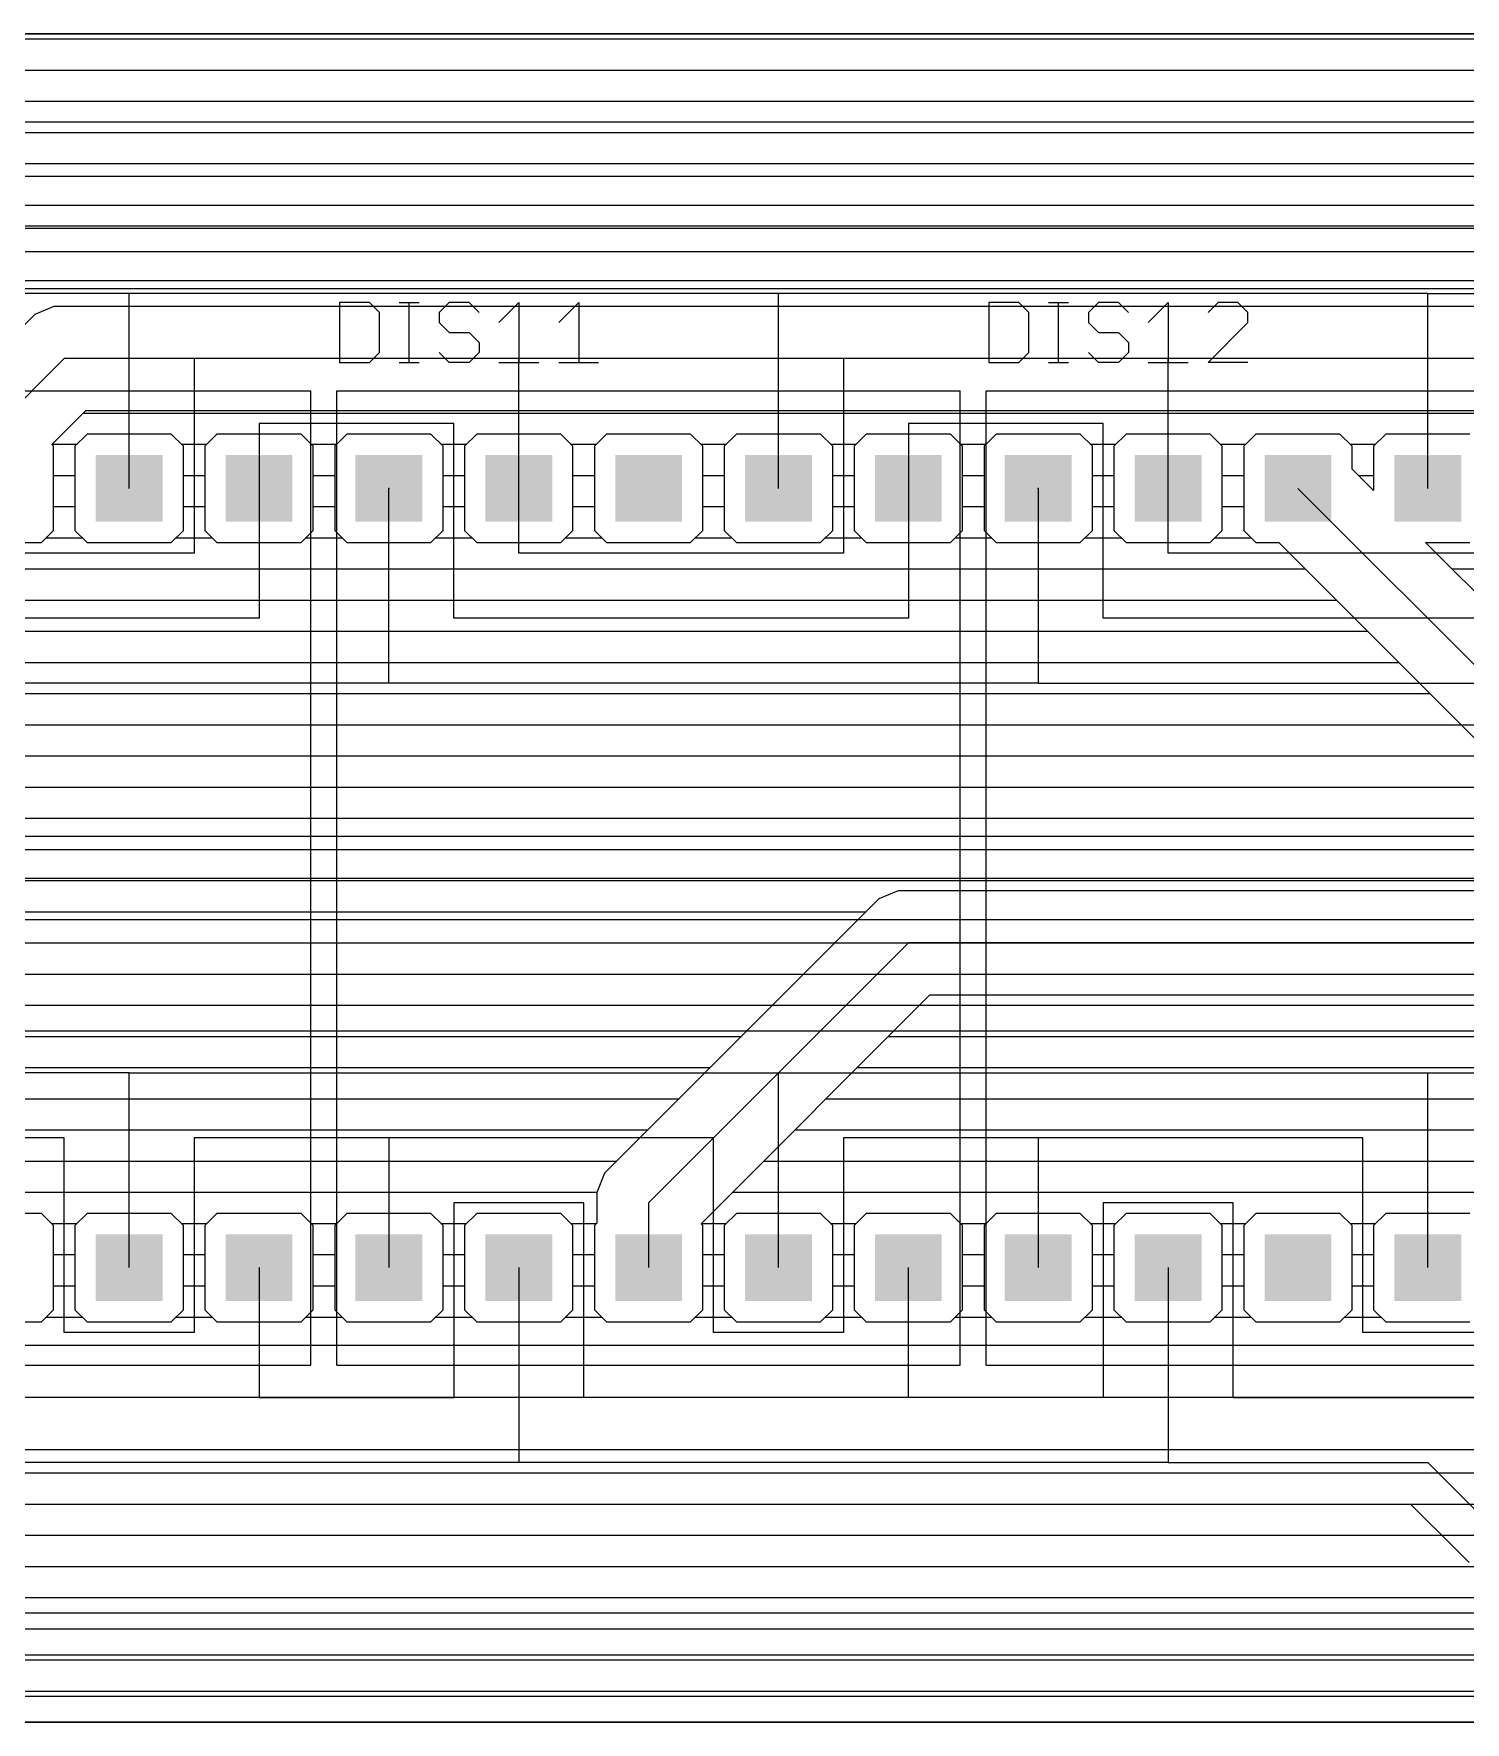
# Model space of a CAD drawing. Extents: x 0 to 251, y 0 to 33.
# Drawn here: x 151.8 to 179.8, y 0 to 33.02 of the extents above; entities that cross this region are included whole.
import ezdxf

# ---------------------------------------------------------------- set-up
doc = ezdxf.new("R2010")
doc.units = 0
for name, color, linetype in [('1', 14, 'CONTINUOUS'), ('16', 174, 'CONTINUOUS'), ('17', 94, 'CONTINUOUS'), ('20', 178, 'CONTINUOUS'), ('21', 250, 'CONTINUOUS'), ('23', 178, 'CONTINUOUS'), ('25', 250, 'CONTINUOUS')]:
    doc.layers.add(name, color=color, linetype=linetype)

# ---------------------------------------------------------------- blocks, each defined once
blk = doc.blocks.new('SQUAREP')
blk.add_solid([(-0.5, -0.5), (0.5, -0.5), (-0.5, 0.5), (0.5, 0.5)])

msp = doc.modelspace()

# ---------------------------------------------------------------- linework, layer by layer
at = {"layer": '1'}
for p, q in [((0, 33.02), (251.46, 33.02)), ((0, 32.9184), (251.46, 32.9184)), ((0, 32.3088), (251.46, 32.3088)), ((0, 31.6992), (251.46, 31.6992)), ((67.5995, 31.0896), (182.0528, 31.0896)), ((67.7672, 30.48), (181.4432, 30.48)), ((181.1892, 30.226), (68.3779, 30.226)), ((181.61, 29.21), (68.58, 29.21)), ((68.3779, 28.194), (181.6972, 28.194)), ((67.7672, 28.0416), (181.5448, 28.0416)), ((151.8245, 27.5313), (151.5387, 27.2455)), ((152.1979, 27.686), (151.8245, 27.5313)), ((181.1892, 27.686), (152.1979, 27.686)), ((152.4, 26.67), (151.13, 25.4)), ((181.61, 26.67), (152.4, 26.67)), ((152.1548, 24.9879), (152.8208, 25.654)), ((152.77, 25.6032), (183.6928, 25.6032)), ((152.8208, 25.654), (181.8121, 25.654)), ((152.8477, 25.1904), (152.6096, 24.9523)), ((154.4923, 25.1904), (152.8477, 25.1904)), ((154.7304, 24.9523), (154.4923, 25.1904)), ((155.3877, 25.1904), (155.1496, 24.9523)), ((157.0323, 25.1904), (155.3877, 25.1904)), ((157.2704, 24.9523), (157.0323, 25.1904)), ((157.9277, 25.1904), (157.6896, 24.9523)), ((159.5723, 25.1904), (157.9277, 25.1904)), ((159.8104, 24.9523), (159.5723, 25.1904)), ((160.4677, 25.1904), (160.2296, 24.9523)), ((162.1123, 25.1904), (160.4677, 25.1904)), ((162.3504, 24.9523), (162.1123, 25.1904)), ((163.0077, 25.1904), (162.7696, 24.9523)), ((164.6523, 25.1904), (163.0077, 25.1904)), ((164.8904, 24.9523), (164.6523, 25.1904)), ((165.5477, 25.1904), (165.3096, 24.9523)), ((167.1923, 25.1904), (165.5477, 25.1904)), ((167.4304, 24.9523), (167.1923, 25.1904)), ((168.0877, 25.1904), (167.8496, 24.9523)), ((169.7323, 25.1904), (168.0877, 25.1904)), ((169.9704, 24.9523), (169.7323, 25.1904)), ((170.6277, 25.1904), (170.3896, 24.9523)), ((172.2723, 25.1904), (170.6277, 25.1904)), ((172.5104, 24.9523), (172.2723, 25.1904)), ((173.1677, 25.1904), (172.9296, 24.9523)), ((174.8123, 25.1904), (173.1677, 25.1904)), ((175.0504, 24.9523), (174.8123, 25.1904)), ((175.7077, 25.1904), (175.4696, 24.9523)), ((177.3523, 25.1904), (175.7077, 25.1904)), ((177.5904, 24.9523), (177.3523, 25.1904)), ((178.2477, 25.1904), (178.0096, 24.9523)), ((179.8923, 25.1904), (178.2477, 25.1904)), ((152.1904, 24.9523), (152.1548, 24.9879)), ((152.1604, 24.9936), (152.6509, 24.9936)), ((152.1904, 23.3077), (152.1904, 24.9523)), ((152.6096, 24.9523), (152.6096, 23.3077)), ((154.6891, 24.9936), (155.1909, 24.9936)), ((154.7304, 23.3077), (154.7304, 24.9523)), ((155.1496, 24.9523), (155.1496, 23.3077)), ((157.2291, 24.9936), (157.7309, 24.9936)), ((157.2704, 23.3077), (157.2704, 24.9523)), ((157.6896, 24.9523), (157.6896, 23.3077)), ((159.7691, 24.9936), (160.2709, 24.9936)), ((159.8104, 23.3077), (159.8104, 24.9523)), ((160.2296, 24.9523), (160.2296, 23.3077)), ((162.3091, 24.9936), (162.8109, 24.9936)), ((162.3504, 23.3077), (162.3504, 24.9523)), ((162.7696, 24.9523), (162.7696, 23.3077)), ((164.8491, 24.9936), (165.3509, 24.9936)), ((164.8904, 23.3077), (164.8904, 24.9523)), ((165.3096, 24.9523), (165.3096, 23.3077)), ((167.3891, 24.9936), (167.8909, 24.9936)), ((167.4304, 23.3077), (167.4304, 24.9523)), ((167.8496, 24.9523), (167.8496, 23.3077)), ((169.9291, 24.9936), (170.4309, 24.9936)), ((169.9704, 23.3077), (169.9704, 24.9523)), ((170.3896, 24.9523), (170.3896, 23.3077)), ((172.4691, 24.9936), (172.9709, 24.9936)), ((172.5104, 23.3077), (172.5104, 24.9523)), ((172.9296, 24.9523), (172.9296, 23.3077)), ((175.0091, 24.9936), (175.5109, 24.9936)), ((175.0504, 23.3077), (175.0504, 24.9523)), ((175.4696, 24.9523), (175.4696, 23.3077)), ((177.5491, 24.9936), (178.0509, 24.9936)), ((177.5904, 24.5064), (177.5904, 24.9523)), ((178.0096, 24.9523), (178.0096, 24.0872)), ((178.0096, 24.0872), (177.5904, 24.5064)), ((152.1904, 24.384), (152.6096, 24.384)), ((154.7304, 24.384), (155.1496, 24.384)), ((157.2704, 24.384), (157.6896, 24.384)), ((159.8104, 24.384), (160.2296, 24.384)), ((162.3504, 24.384), (162.7696, 24.384)), ((164.8904, 24.384), (165.3096, 24.384)), ((167.4304, 24.384), (167.8496, 24.384)), ((169.9704, 24.384), (170.3896, 24.384)), ((172.5104, 24.384), (172.9296, 24.384)), ((175.0504, 24.384), (175.4696, 24.384)), ((182.88, 17.78), (176.53, 24.13)), ((177.7128, 24.384), (178.0096, 24.384)), ((152.1904, 23.7744), (152.6096, 23.7744)), ((154.7304, 23.7744), (155.1496, 23.7744)), ((157.2704, 23.7744), (157.6896, 23.7744)), ((159.8104, 23.7744), (160.2296, 23.7744)), ((162.3504, 23.7744), (162.7696, 23.7744)), ((164.8904, 23.7744), (165.3096, 23.7744)), ((167.4304, 23.7744), (167.8496, 23.7744)), ((169.9704, 23.7744), (170.3896, 23.7744)), ((172.5104, 23.7744), (172.9296, 23.7744)), ((175.0504, 23.7744), (175.4696, 23.7744)), ((151.9523, 23.0696), (152.1904, 23.3077)), ((152.0475, 23.1648), (152.7525, 23.1648)), ((152.6096, 23.3077), (152.8477, 23.0696)), ((154.4923, 23.0696), (154.7304, 23.3077)), ((154.5875, 23.1648), (155.2925, 23.1648)), ((155.1496, 23.3077), (155.3877, 23.0696)), ((157.0323, 23.0696), (157.2704, 23.3077)), ((157.1275, 23.1648), (157.8325, 23.1648)), ((157.6896, 23.3077), (157.9277, 23.0696)), ((159.5723, 23.0696), (159.8104, 23.3077)), ((159.6675, 23.1648), (160.3725, 23.1648)), ((160.2296, 23.3077), (160.4677, 23.0696)), ((162.1123, 23.0696), (162.3504, 23.3077)), ((162.2075, 23.1648), (162.9125, 23.1648)), ((162.7696, 23.3077), (163.0077, 23.0696)), ((164.6523, 23.0696), (164.8904, 23.3077)), ((164.7475, 23.1648), (165.4525, 23.1648)), ((165.3096, 23.3077), (165.5477, 23.0696)), ((167.1923, 23.0696), (167.4304, 23.3077)), ((167.2875, 23.1648), (167.9925, 23.1648)), ((167.8496, 23.3077), (168.0877, 23.0696)), ((169.7323, 23.0696), (169.9704, 23.3077)), ((169.8275, 23.1648), (170.5325, 23.1648)), ((170.3896, 23.3077), (170.6277, 23.0696)), ((172.2723, 23.0696), (172.5104, 23.3077)), ((172.3675, 23.1648), (173.0725, 23.1648)), ((172.9296, 23.3077), (173.1677, 23.0696)), ((174.8123, 23.0696), (175.0504, 23.3077)), ((174.9075, 23.1648), (175.6125, 23.1648)), ((175.4696, 23.3077), (175.7077, 23.0696)), ((150.3077, 23.0696), (151.9523, 23.0696)), ((152.8477, 23.0696), (154.4923, 23.0696)), ((155.3877, 23.0696), (157.0323, 23.0696)), ((157.9277, 23.0696), (159.5723, 23.0696)), ((160.4677, 23.0696), (162.1123, 23.0696)), ((163.0077, 23.0696), (164.6523, 23.0696)), ((165.5477, 23.0696), (167.1923, 23.0696)), ((168.0877, 23.0696), (169.7323, 23.0696)), ((170.6277, 23.0696), (172.2723, 23.0696)), ((173.1677, 23.0696), (174.8123, 23.0696)), ((175.7077, 23.0696), (176.1536, 23.0696)), ((176.1536, 23.0696), (182.3045, 16.9187)), ((183.3008, 18.796), (179.0272, 23.0696)), ((179.0272, 23.0696), (179.8923, 23.0696)), ((114.0035, 22.5552), (176.668, 22.5552)), ((179.5416, 22.5552), (183.5767, 22.5552)), ((113.5524, 21.9456), (177.2776, 21.9456)), ((112.9428, 21.336), (177.8872, 21.336)), ((112.33, 20.7264), (178.4968, 20.7264)), ((144.2752, 20.1168), (179.1064, 20.1168)), ((144.7228, 19.5072), (179.716, 19.5072)), ((144.8054, 18.8976), (180.3256, 18.8976)), ((144.58, 18.288), (180.9352, 18.288)), ((143.5752, 17.6784), (181.5448, 17.6784)), ((142.9656, 17.0688), (182.1544, 17.0688)), ((142.356, 16.4592), (194.2436, 16.4592)), ((168.7079, 16.256), (168.3345, 16.1013)), ((184.4248, 16.256), (168.7079, 16.256)), ((168.3345, 16.1013), (163.2545, 11.0213)), ((141.7464, 15.8496), (168.0828, 15.8496)), ((141.1368, 15.24), (167.4732, 15.24)), ((168.91, 15.24), (163.83, 10.16)), ((185.42, 15.24), (168.91, 15.24)), ((140.5272, 14.6304), (166.8636, 14.6304)), ((164.8548, 9.7479), (169.3308, 14.224)), ((169.3308, 14.224), (184.4248, 14.224)), ((43.3976, 14.0208), (166.254, 14.0208)), ((169.1276, 14.0208), (251.46, 14.0208)), ((67.4979, 13.4112), (165.6444, 13.4112)), ((168.518, 13.4112), (183.9621, 13.4112)), ((67.7672, 12.8016), (165.0348, 12.8016)), ((167.9084, 12.8016), (183.6928, 12.8016)), ((67.6447, 12.192), (164.4252, 12.192)), ((167.2988, 12.192), (183.8153, 12.192)), ((57.3278, 11.5824), (163.8156, 11.5824)), ((166.6892, 11.5824), (190.6954, 11.5824)), ((67.3963, 10.9728), (163.206, 10.9728)), ((163.2545, 11.0213), (162.9687, 10.7355)), ((166.0796, 10.9728), (183.8482, 10.9728)), ((162.9687, 10.7355), (162.814, 10.3621)), ((67.7672, 10.3632), (162.8145, 10.3632)), ((162.814, 10.3621), (162.814, 9.7567)), ((165.47, 10.3632), (183.5574, 10.3632)), ((151.9523, 9.9504), (150.3077, 9.9504)), ((152.1904, 9.7123), (151.9523, 9.9504)), ((152.8477, 9.9504), (152.6096, 9.7123)), ((154.4923, 9.9504), (152.8477, 9.9504)), ((154.7304, 9.7123), (154.4923, 9.9504)), ((155.3877, 9.9504), (155.1496, 9.7123)), ((157.0323, 9.9504), (155.3877, 9.9504)), ((157.2704, 9.7123), (157.0323, 9.9504)), ((157.9277, 9.9504), (157.6896, 9.7123)), ((159.5723, 9.9504), (157.9277, 9.9504)), ((159.8104, 9.7123), (159.5723, 9.9504)), ((160.4677, 9.9504), (160.2296, 9.7123)), ((162.1123, 9.9504), (160.4677, 9.9504)), ((162.3504, 9.7123), (162.1123, 9.9504)), ((163.83, 10.16), (163.83, 8.89)), ((165.5477, 9.9504), (165.3096, 9.7123)), ((167.1923, 9.9504), (165.5477, 9.9504)), ((167.4304, 9.7123), (167.1923, 9.9504)), ((168.0877, 9.9504), (167.8496, 9.7123)), ((169.7323, 9.9504), (168.0877, 9.9504)), ((169.9704, 9.7123), (169.7323, 9.9504)), ((170.6277, 9.9504), (170.3896, 9.7123)), ((172.2723, 9.9504), (170.6277, 9.9504)), ((172.5104, 9.7123), (172.2723, 9.9504)), ((173.1677, 9.9504), (172.9296, 9.7123)), ((174.8123, 9.9504), (173.1677, 9.9504)), ((175.0504, 9.7123), (174.8123, 9.9504)), ((175.7077, 9.9504), (175.4696, 9.7123)), ((177.3523, 9.9504), (175.7077, 9.9504)), ((177.5904, 9.7123), (177.3523, 9.9504)), ((178.2477, 9.9504), (178.0096, 9.7123)), ((179.8923, 9.9504), (178.2477, 9.9504)), ((152.1491, 9.7536), (152.6509, 9.7536)), ((152.1904, 8.0677), (152.1904, 9.7123)), ((152.6096, 9.7123), (152.6096, 8.0677)), ((154.6891, 9.7536), (155.1909, 9.7536)), ((154.7304, 8.0677), (154.7304, 9.7123)), ((155.1496, 9.7123), (155.1496, 8.0677)), ((157.2291, 9.7536), (157.7309, 9.7536)), ((157.2704, 8.0677), (157.2704, 9.7123)), ((157.6896, 9.7123), (157.6896, 8.0677)), ((159.7691, 9.7536), (160.2709, 9.7536)), ((159.8104, 8.0677), (159.8104, 9.7123)), ((160.2296, 9.7123), (160.2296, 8.0677)), ((162.3091, 9.7536), (162.8109, 9.7536)), ((162.3504, 8.0677), (162.3504, 9.7123)), ((162.814, 9.7567), (162.7696, 9.7123)), ((162.7696, 9.7123), (162.7696, 8.0677)), ((164.8904, 9.7123), (164.8548, 9.7479)), ((164.8604, 9.7536), (165.3509, 9.7536)), ((164.8904, 8.0677), (164.8904, 9.7123)), ((165.3096, 9.7123), (165.3096, 8.0677)), ((167.3891, 9.7536), (167.8909, 9.7536)), ((167.4304, 8.0677), (167.4304, 9.7123)), ((167.8496, 9.7123), (167.8496, 8.0677)), ((169.9291, 9.7536), (170.4309, 9.7536)), ((169.9704, 8.0677), (169.9704, 9.7123)), ((170.3896, 9.7123), (170.3896, 8.0677)), ((172.4691, 9.7536), (172.9709, 9.7536)), ((172.5104, 8.0677), (172.5104, 9.7123)), ((172.9296, 9.7123), (172.9296, 8.0677)), ((175.0091, 9.7536), (175.5109, 9.7536)), ((175.0504, 8.0677), (175.0504, 9.7123)), ((175.4696, 9.7123), (175.4696, 8.0677)), ((177.5491, 9.7536), (178.0509, 9.7536)), ((177.5904, 8.0677), (177.5904, 9.7123)), ((178.0096, 9.7123), (178.0096, 8.0677)), ((152.1904, 9.144), (152.6096, 9.144)), ((154.7304, 9.144), (155.1496, 9.144)), ((157.2704, 9.144), (157.6896, 9.144)), ((159.8104, 9.144), (160.2296, 9.144)), ((162.3504, 9.144), (162.7696, 9.144)), ((164.8904, 9.144), (165.3096, 9.144)), ((167.4304, 9.144), (167.8496, 9.144)), ((169.9704, 9.144), (170.3896, 9.144)), ((172.5104, 9.144), (172.9296, 9.144)), ((175.0504, 9.144), (175.4696, 9.144)), ((177.5904, 9.144), (178.0096, 9.144)), ((152.1904, 8.5344), (152.6096, 8.5344)), ((154.7304, 8.5344), (155.1496, 8.5344)), ((157.2704, 8.5344), (157.6896, 8.5344)), ((159.8104, 8.5344), (160.2296, 8.5344)), ((162.3504, 8.5344), (162.7696, 8.5344)), ((164.8904, 8.5344), (165.3096, 8.5344)), ((167.4304, 8.5344), (167.8496, 8.5344)), ((169.9704, 8.5344), (170.3896, 8.5344)), ((172.5104, 8.5344), (172.9296, 8.5344)), ((175.0504, 8.5344), (175.4696, 8.5344)), ((177.5904, 8.5344), (178.0096, 8.5344)), ((151.9523, 7.8296), (152.1904, 8.0677)), ((152.6096, 8.0677), (152.8477, 7.8296)), ((154.4923, 7.8296), (154.7304, 8.0677)), ((155.1496, 8.0677), (155.3877, 7.8296)), ((157.0323, 7.8296), (157.2704, 8.0677)), ((157.6896, 8.0677), (157.9277, 7.8296)), ((159.5723, 7.8296), (159.8104, 8.0677)), ((160.2296, 8.0677), (160.4677, 7.8296)), ((162.1123, 7.8296), (162.3504, 8.0677)), ((162.7696, 8.0677), (163.0077, 7.8296)), ((164.6523, 7.8296), (164.8904, 8.0677)), ((165.3096, 8.0677), (165.5477, 7.8296)), ((167.1923, 7.8296), (167.4304, 8.0677)), ((167.8496, 8.0677), (168.0877, 7.8296)), ((169.7323, 7.8296), (169.9704, 8.0677)), ((170.3896, 8.0677), (170.6277, 7.8296)), ((172.2723, 7.8296), (172.5104, 8.0677)), ((172.9296, 8.0677), (173.1677, 7.8296)), ((174.8123, 7.8296), (175.0504, 8.0677)), ((175.4696, 8.0677), (175.7077, 7.8296)), ((177.3523, 7.8296), (177.5904, 8.0677)), ((178.0096, 8.0677), (178.2477, 7.8296)), ((150.3077, 7.8296), (151.9523, 7.8296)), ((152.0475, 7.9248), (152.7525, 7.9248)), ((152.8477, 7.8296), (154.4923, 7.8296)), ((154.5875, 7.9248), (155.2925, 7.9248)), ((155.3877, 7.8296), (157.0323, 7.8296)), ((157.1275, 7.9248), (157.8325, 7.9248)), ((157.9277, 7.8296), (159.5723, 7.8296)), ((159.6675, 7.9248), (160.3725, 7.9248)), ((160.4677, 7.8296), (162.1123, 7.8296)), ((162.2075, 7.9248), (162.9125, 7.9248)), ((163.0077, 7.8296), (164.6523, 7.8296)), ((164.7475, 7.9248), (165.4525, 7.9248)), ((165.5477, 7.8296), (167.1923, 7.8296)), ((167.2875, 7.9248), (167.9925, 7.9248)), ((168.0877, 7.8296), (169.7323, 7.8296)), ((169.8275, 7.9248), (170.5325, 7.9248)), ((170.6277, 7.8296), (172.2723, 7.8296)), ((172.3675, 7.9248), (173.0725, 7.9248)), ((173.1677, 7.8296), (174.8123, 7.8296)), ((174.9075, 7.9248), (175.6125, 7.9248)), ((175.7077, 7.8296), (177.3523, 7.8296)), ((177.4475, 7.9248), (178.1525, 7.9248)), ((178.2477, 7.8296), (179.8923, 7.8296)), ((183.0821, 7.366), (141.3908, 7.366)), ((182.88, 6.35), (140.97, 6.35)), ((140.7679, 5.334), (182.4592, 5.334)), ((144.2752, 4.8768), (182.9164, 4.8768)), ((144.7228, 4.2672), (183.526, 4.2672)), ((144.8054, 3.6576), (189.5029, 3.6576)), ((144.58, 3.048), (183.8153, 3.048)), ((67.7672, 2.4384), (183.6928, 2.4384)), ((67.4979, 1.8288), (183.9621, 1.8288)), ((0, 1.2192), (251.46, 1.2192)), ((0, 0.6096), (251.46, 0.6096)), ((251.46, 0), (0, 0)), ((0, 0), (251.46, 0))]:
    msp.add_line(p, q, dxfattribs=at)
at = {"layer": '16'}
for p, q in [((0, 33.02), (251.46, 33.02)), ((0, 32.9184), (251.46, 32.9184)), ((0, 32.3088), (181.0193, 32.3088)), ((0, 31.6992), (180.4097, 31.6992)), ((180.0033, 31.2928), (67.3963, 31.2928)), ((124.46, 30.48), (180.34, 30.48)), ((125.2728, 29.6672), (180.5017, 29.6672)), ((125.2728, 29.2608), (183.0513, 29.2608)), ((182.5433, 28.7528), (140.8083, 28.7528)), ((153.67, 27.94), (140.97, 27.94)), ((166.37, 27.94), (153.67, 27.94)), ((153.67, 24.13), (153.67, 27.94)), ((179.07, 27.94), (166.37, 27.94)), ((166.37, 24.13), (166.37, 27.94)), ((179.07, 27.94), (182.88, 27.94)), ((179.07, 24.13), (179.07, 27.94)), ((161.29, 26.67), (154.94, 26.67)), ((154.94, 26.67), (154.94, 22.86)), ((161.29, 24.13), (161.29, 26.67)), ((173.99, 26.67), (167.64, 26.67)), ((167.64, 26.67), (167.64, 22.86)), ((173.99, 24.13), (173.99, 26.67)), ((160.02, 25.4), (156.21, 25.4)), ((156.21, 25.4), (156.21, 24.13)), ((160.02, 21.59), (160.02, 25.4)), ((172.72, 25.4), (168.91, 25.4)), ((168.91, 25.4), (168.91, 24.13)), ((172.72, 21.59), (172.72, 25.4)), ((156.21, 24.13), (156.21, 21.59)), ((158.75, 20.32), (158.75, 24.13)), ((161.29, 22.86), (161.29, 24.13)), ((168.91, 24.13), (168.91, 21.59)), ((171.45, 24.13), (171.45, 20.32)), ((173.99, 22.86), (173.99, 24.13)), ((154.94, 22.86), (148.59, 22.86)), ((167.64, 22.86), (161.29, 22.86)), ((180.34, 22.86), (173.99, 22.86)), ((156.21, 21.59), (147.32, 21.59)), ((168.91, 21.59), (160.02, 21.59)), ((181.61, 21.59), (172.72, 21.59)), ((158.75, 20.32), (146.05, 20.32)), ((171.45, 20.32), (158.75, 20.32)), ((171.45, 20.32), (182.88, 20.32)), ((145.8883, 19.5072), (183.0417, 19.5072)), ((144.8119, 18.8976), (251.46, 18.8976)), ((145.4215, 18.288), (183.8153, 18.288)), ((146.0311, 17.6784), (183.6928, 17.6784)), ((183.7943, 17.3228), (146.3867, 17.3228)), ((146.05, 16.51), (190.5, 16.51)), ((145.8883, 15.6972), (183.7943, 15.6972)), ((119.2595, 15.24), (183.6928, 15.24)), ((119.8691, 14.6304), (183.8605, 14.6304)), ((120.4787, 14.0208), (251.46, 14.0208)), ((181.7717, 13.5128), (140.8083, 13.5128)), ((153.67, 12.7), (140.97, 12.7)), ((153.67, 12.7), (166.37, 12.7)), ((153.67, 8.89), (153.67, 12.7)), ((166.37, 12.7), (179.07, 12.7)), ((166.37, 8.89), (166.37, 12.7)), ((179.07, 12.7), (181.61, 12.7)), ((179.07, 8.89), (179.07, 12.7)), ((152.4, 11.43), (146.05, 11.43)), ((152.4, 7.62), (152.4, 11.43)), ((158.75, 11.43), (154.94, 11.43)), ((154.94, 11.43), (154.94, 7.62)), ((165.1, 11.43), (158.75, 11.43)), ((158.75, 11.43), (158.75, 8.89)), ((165.1, 7.62), (165.1, 11.43)), ((171.45, 11.43), (167.64, 11.43)), ((167.64, 11.43), (167.64, 7.62)), ((177.8, 11.43), (171.45, 11.43)), ((171.45, 11.43), (171.45, 8.89)), ((177.8, 7.62), (177.8, 11.43)), ((162.56, 10.16), (160.02, 10.16)), ((160.02, 10.16), (160.02, 6.35)), ((162.56, 6.35), (162.56, 10.16)), ((175.26, 10.16), (172.72, 10.16)), ((172.72, 10.16), (172.72, 6.35)), ((175.26, 6.35), (175.26, 10.16)), ((156.21, 8.89), (156.21, 6.35)), ((161.29, 8.89), (161.29, 5.08)), ((168.91, 6.35), (168.91, 8.89)), ((173.99, 8.89), (173.99, 5.08)), ((154.94, 7.62), (152.4, 7.62)), ((167.64, 7.62), (165.1, 7.62)), ((180.34, 7.62), (177.8, 7.62)), ((156.21, 6.35), (149.86, 6.35)), ((156.21, 6.35), (160.02, 6.35)), ((168.91, 6.35), (162.56, 6.35)), ((172.72, 6.35), (168.91, 6.35)), ((175.26, 6.35), (182.88, 6.35)), ((161.29, 5.08), (148.59, 5.08)), ((173.99, 5.08), (161.29, 5.08)), ((173.99, 5.08), (179.07, 5.08)), ((179.07, 5.08), (180.34, 3.81)), ((145.8883, 4.2672), (178.7333, 4.2672)), ((178.7333, 4.2672), (179.6509, 3.3496)), ((144.8054, 3.6576), (179.3429, 3.6576)), ((179.6509, 3.3496), (179.8796, 3.1209)), ((144.58, 3.048), (180.0557, 3.048)), ((68.5611, 2.4384), (183.6928, 2.4384)), ((183.7732, 2.1336), (68.8659, 2.1336)), ((68.5292, 1.3208), (184.2008, 1.3208)), ((68.3675, 0.508), (184.3625, 0.508)), ((251.46, 0), (0, 0)), ((0, 0), (251.46, 0))]:
    msp.add_line(p, q, dxfattribs=at)
at = {"layer": '20'}
for p, q in [((251.46, 33.02), (0, 33.02)), ((0, 0), (251.46, 0))]:
    msp.add_line(p, q, dxfattribs=at)
at = {"layer": '21'}
for p, q in [((145.034, 26.035), (157.226, 26.035)), ((157.226, 6.985), (157.226, 26.035)), ((157.734, 26.035), (169.926, 26.035)), ((157.734, 6.985), (157.734, 26.035)), ((169.926, 6.985), (169.926, 26.035)), ((170.434, 26.035), (182.626, 26.035)), ((170.434, 6.985), (170.434, 26.035)), ((145.034, 6.985), (157.226, 6.985)), ((157.734, 6.985), (169.926, 6.985)), ((170.434, 6.985), (182.626, 6.985))]:
    msp.add_line(p, q, dxfattribs=at)
at = {"layer": '23'}
for p in [(158.75, 24.13), (171.45, 24.13)]:
    msp.add_point(p, dxfattribs=at)
at = {"layer": '25'}
for p, q in [((157.7848, 27.7632), (157.7848, 26.5938)), ((158.3695, 27.7632), (157.7848, 27.7632)), ((158.5644, 27.5683), (158.3695, 27.7632)), ((158.9542, 27.7632), (159.344, 27.7632)), ((159.1491, 26.5938), (159.1491, 27.7632)), ((159.9287, 27.7632), (159.7338, 27.5683)), ((160.3185, 27.7632), (159.9287, 27.7632)), ((160.5134, 27.5683), (160.3185, 27.7632)), ((160.9032, 27.3734), (161.293, 27.7632)), ((161.293, 27.7632), (161.293, 26.5938)), ((162.0726, 27.3734), (162.4624, 27.7632)), ((162.4624, 27.7632), (162.4624, 26.5938)), ((170.4848, 27.7632), (170.4848, 26.5938)), ((171.0695, 27.7632), (170.4848, 27.7632)), ((171.2644, 27.5683), (171.0695, 27.7632)), ((171.6542, 27.7632), (172.044, 27.7632)), ((171.8491, 26.5938), (171.8491, 27.7632)), ((172.6287, 27.7632), (172.4338, 27.5683)), ((173.0185, 27.7632), (172.6287, 27.7632)), ((173.2134, 27.5683), (173.0185, 27.7632)), ((173.6032, 27.3734), (173.993, 27.7632)), ((173.993, 27.7632), (173.993, 26.5938)), ((174.9675, 27.7632), (174.7726, 27.5683)), ((175.3573, 27.7632), (174.9675, 27.7632)), ((175.5522, 27.5683), (175.3573, 27.7632)), ((158.5644, 26.7887), (158.5644, 27.5683)), ((159.7338, 27.5683), (159.7338, 27.3734)), ((171.2644, 26.7887), (171.2644, 27.5683)), ((172.4338, 27.5683), (172.4338, 27.3734)), ((175.5522, 27.3734), (175.5522, 27.5683)), ((159.7338, 27.3734), (159.9287, 27.1785)), ((159.9287, 27.1785), (160.3185, 27.1785)), ((160.3185, 27.1785), (160.5134, 26.9836)), ((172.4338, 27.3734), (172.6287, 27.1785)), ((172.6287, 27.1785), (173.0185, 27.1785)), ((173.0185, 27.1785), (173.2134, 26.9836)), ((174.7726, 26.5938), (175.5522, 27.3734)), ((158.3695, 26.5938), (158.5644, 26.7887)), ((159.9287, 26.5938), (159.7338, 26.7887)), ((160.5134, 26.7887), (160.3185, 26.5938)), ((160.5134, 26.9836), (160.5134, 26.7887)), ((171.0695, 26.5938), (171.2644, 26.7887)), ((172.6287, 26.5938), (172.4338, 26.7887)), ((173.2134, 26.7887), (173.0185, 26.5938)), ((173.2134, 26.9836), (173.2134, 26.7887)), ((157.7848, 26.5938), (158.3695, 26.5938)), ((158.9542, 26.5938), (159.344, 26.5938)), ((160.3185, 26.5938), (159.9287, 26.5938)), ((160.9032, 26.5938), (161.6828, 26.5938)), ((162.0726, 26.5938), (162.8522, 26.5938)), ((170.4848, 26.5938), (171.0695, 26.5938)), ((171.6542, 26.5938), (172.044, 26.5938)), ((173.0185, 26.5938), (172.6287, 26.5938)), ((173.6032, 26.5938), (174.3828, 26.5938)), ((175.5522, 26.5938), (174.7726, 26.5938))]:
    msp.add_line(p, q, dxfattribs=at)

# ---------------------------------------------------------------- block references
at = {"layer": '17', "xscale": 1.308, "yscale": 1.308, "rotation": 270}
for p in [(153.67, 24.13), (153.67, 24.13), (156.21, 24.13), (156.21, 24.13), (158.75, 24.13), (158.75, 24.13), (161.29, 24.13), (161.29, 24.13), (163.83, 24.13), (163.83, 24.13), (166.37, 24.13), (166.37, 24.13), (168.91, 24.13), (168.91, 24.13), (171.45, 24.13), (171.45, 24.13), (173.99, 24.13), (173.99, 24.13), (176.53, 24.13), (176.53, 24.13), (179.07, 24.13), (179.07, 24.13), (153.67, 8.89), (153.67, 8.89), (156.21, 8.89), (156.21, 8.89), (158.75, 8.89), (158.75, 8.89), (161.29, 8.89), (161.29, 8.89), (163.83, 8.89), (163.83, 8.89), (166.37, 8.89), (166.37, 8.89), (168.91, 8.89), (168.91, 8.89), (171.45, 8.89), (171.45, 8.89), (173.99, 8.89), (173.99, 8.89), (176.53, 8.89), (176.53, 8.89), (179.07, 8.89), (179.07, 8.89)]:
    msp.add_blockref('SQUAREP', p, dxfattribs=at)

doc.saveas('drawing.dxf')
